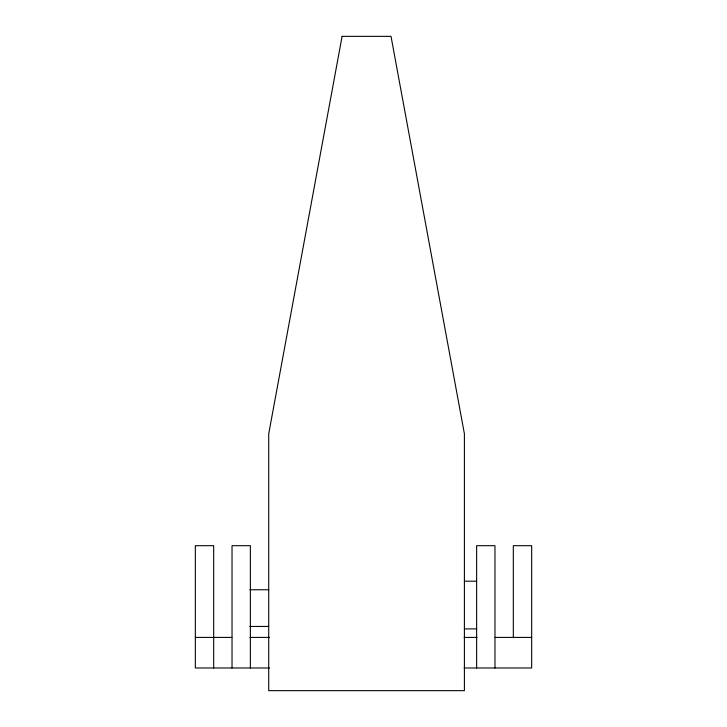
<?xml version="1.0" encoding="UTF-8"?>
<svg xmlns="http://www.w3.org/2000/svg" width="727" height="727" viewBox="0 0 727 727"><rect width="100%" height="100%" fill="white"/><g stroke="black" fill="none" stroke-linecap="round" stroke-linejoin="round"><path stroke-width="1.09" d="M464.399 581.191L476.63 581.191M249.815 589.751L268.717 589.751M249.815 626.447L268.717 626.447M464.399 628.891L476.63 628.891M195.336 637.415L231.84 637.415M249.924 637.415L269.608 637.415M464.18 637.415L477.076 637.415M495.16 637.415L531.664 637.415M269.608 667.986L195.336 667.986L195.336 545.686L213.683 545.686L213.683 667.986M464.18 667.986L531.664 667.986L531.664 545.686L513.317 545.686L513.317 637.715M494.969 667.986L494.969 545.686L476.63 545.686L476.63 667.986M250.37 667.986L250.37 545.686L232.031 545.686L232.031 667.986M342.099 36.35L268.717 433.819L268.717 690.65L464.399 690.65L464.399 433.819L391.017 36.35L342.099 36.35"/></g></svg>
